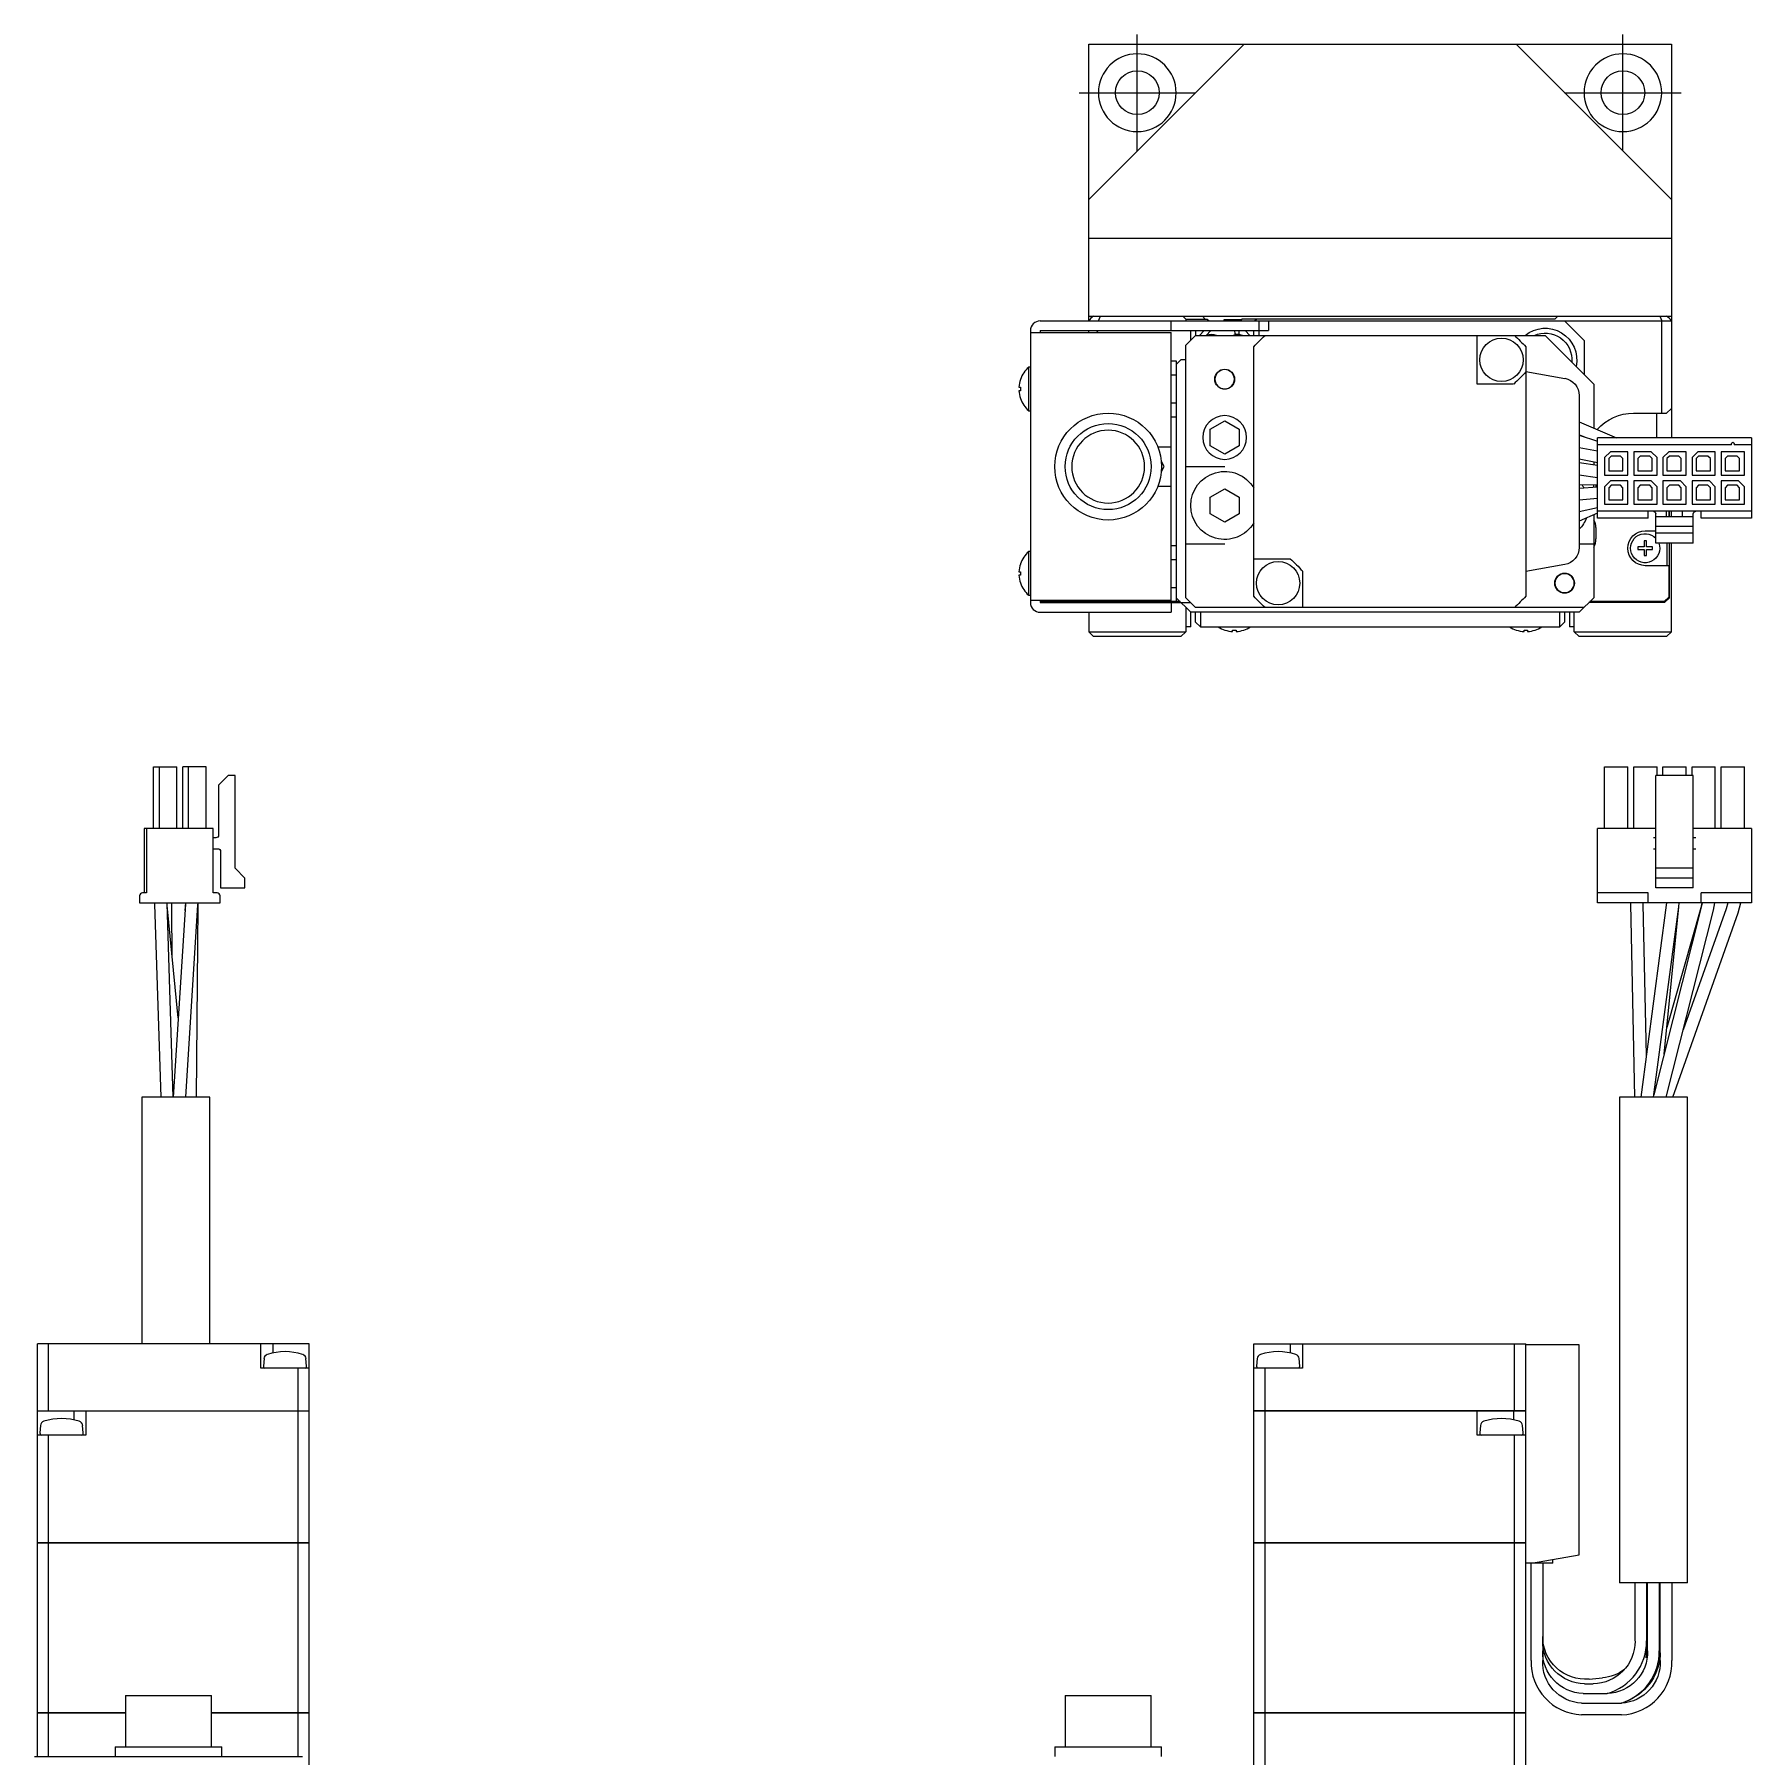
# Model space of a CAD drawing. Extents: x 0 to 477, y -8 to 461.
# Drawn here: x 29.7 to 206.5, y 284 to 461.4 of the extents above; entities that cross this region are included whole.
import ezdxf

# ---------------------------------------------------------------- set-up
doc = ezdxf.new("R2010")
doc.units = 0
doc.header["$LTSCALE"] = 0.5
doc.linetypes.add('CENTER', pattern=[50.8, 31.75, -6.35, 6.35, -6.35])
doc.layers.add('MSM_CENTER', color=1, linetype='CENTER')
doc.layers.add('MSM_CONTINUOUS', color=7, linetype='CONTINUOUS')

msp = doc.modelspace()

# ---------------------------------------------------------------- linework, layer by layer
at = {"layer": 'MSM_CENTER'}
for p, q in [((143.26, 449.37), (143.26, 461.37)), ((193.26, 449.37), (193.26, 461.37)), ((137.26, 455.37), (149.26, 455.37)), ((187.26, 455.37), (199.26, 455.37))]:
    msp.add_line(p, q, dxfattribs=at)
at = {"layer": 'MSM_CONTINUOUS'}
for p, q in [((138.26, 444.37), (154.26, 460.37)), ((138.26, 431.87), (138.26, 460.37)), ((138.26, 460.37), (198.26, 460.37)), ((182.26, 460.37), (198.26, 444.37)), ((198.26, 460.37), (198.26, 419.84)), ((198.26, 440.37), (138.26, 440.37)), ((133.26, 431.87), (198.26, 431.87)), ((138.26, 432.37), (198.26, 432.37)), ((139.26, 431.87), (139.47, 432.37)), ((146.76, 430.87), (146.76, 431.87)), ((148.26, 432.07), (147.96, 432.37)), ((148.26, 432.07), (148.26, 431.87)), ((148.26, 432.07), (150.46, 432.07)), ((149.96, 432.37), (150.26, 432.07)), ((150.46, 432.07), (150.66, 431.87)), ((153.96, 431.97), (152.16, 431.97)), ((152.16, 431.97), (152.16, 431.87)), ((154.06, 432.07), (153.86, 431.87)), ((186.26, 432.07), (154.06, 432.07)), ((155.56, 432.07), (155.36, 431.87)), ((155.56, 432.07), (155.36, 431.87)), ((155.76, 431.87), (155.76, 430.37)), ((156.76, 431.87), (156.76, 430.87)), ((186.26, 432.07), (186.56, 432.37)), ((189.26, 429.87), (187.26, 431.87)), ((197.05, 432.37), (197.26, 431.87)), ((197.26, 422.37), (197.26, 431.87)), ((132.26, 430.87), (132.26, 402.87)), ((132.26, 430.67), (146.76, 430.67)), ((133.26, 430.87), (156.76, 430.87)), ((133.26, 430.87), (133.26, 430.67)), ((138.26, 430.67), (138.26, 430.87)), ((139.26, 430.87), (139.06, 430.67)), ((146.76, 403.07), (146.76, 430.67)), ((149.26, 430.37), (148.26, 429.37)), ((148.26, 403.37), (148.26, 429.37)), ((148.76, 429.87), (148.76, 430.87)), ((149.26, 430.87), (149.26, 430.37)), ((149.26, 430.37), (185.26, 430.37)), ((149.66, 430.37), (150.16, 430.87)), ((150.82, 430.87), (150.36, 430.37)), ((150.76, 430.87), (150.76, 430.8)), ((153.35, 430.58), (153.46, 430.47)), ((153.76, 430.47), (153.46, 430.47)), ((153.46, 430.47), (153.46, 430.46)), ((153.76, 430.46), (153.76, 430.87)), ((154.36, 430.87), (154.86, 430.37)), ((155.26, 430.37), (155.26, 430.87)), ((155.26, 403.53), (155.26, 429.22)), ((178.26, 425.37), (178.26, 430.37)), ((183.26, 429.22), (183.26, 403.53)), ((190.26, 425.37), (185.26, 430.37)), ((189.26, 429.87), (189.26, 426.37)), ((146.76, 427.76), (147.26, 427.76)), ((147.76, 427.87), (147.26, 427.37)), ((147.26, 427.76), (147.26, 402.98)), ((148.26, 427.87), (147.76, 427.87)), ((131.22, 425.85), (131.23, 425.84)), ((132.08, 422.62), (132.08, 427.12)), ((132.26, 427.12), (132.08, 427.12)), ((146.76, 426.31), (147.26, 426.31)), ((183.26, 426.67), (187.27, 425.96)), ((131.07, 425.05), (131.23, 425.05)), ((131.23, 424.69), (131.07, 424.69)), ((131.23, 423.9), (131.22, 423.89)), ((131.23, 425.05), (131.23, 424.69)), ((182.01, 425.37), (178.26, 425.37)), ((188.76, 424.19), (188.76, 408.55)), ((190.26, 425.37), (190.26, 420.84)), ((132.08, 422.62), (132.26, 422.62)), ((146.76, 423.43), (147.26, 423.43)), ((194.36, 422.37), (197.76, 422.37)), ((196.76, 419.84), (196.76, 422.37)), ((198.26, 422.87), (197.76, 422.37)), ((146.76, 421.98), (147.26, 421.98)), ((150.76, 420.74), (152.26, 421.6)), ((150.76, 419.01), (150.76, 420.74)), ((152.26, 421.6), (153.76, 420.74)), ((153.76, 420.74), (153.76, 419.01)), ((188.76, 421.48), (192.61, 419.84)), ((146.76, 418.87), (145.38, 418.87)), ((152.26, 418.14), (150.76, 419.01)), ((153.76, 419.01), (152.26, 418.14)), ((188.76, 420.11), (190.66, 419.5)), ((188.76, 418.85), (190.66, 418.48)), ((188.78, 420.16), (189.39, 419.9)), ((206.51, 419.84), (190.66, 419.84)), ((190.66, 411.56), (190.66, 419.84)), ((204.43, 419.13), (190.66, 419.13)), ((204.43, 419.13), (204.43, 419.23)), ((204.73, 419.23), (204.73, 419.13)), ((206.51, 419.13), (204.73, 419.13)), ((206.51, 419.84), (206.51, 411.56)), ((146.03, 416.87), (145.74, 417.39)), ((145.74, 416.36), (146.03, 416.87)), ((148.26, 416.87), (152.26, 416.87)), ((190.66, 417.26), (188.76, 417.63)), ((190.66, 416.97), (188.76, 417.25)), ((190.26, 417.34), (190.26, 417.03)), ((191.98, 418.4), (191.38, 417.8)), ((191.38, 417.8), (191.38, 416)), ((192.05, 417.95), (191.8, 417.7)), ((191.8, 417.7), (191.8, 416.45)), ((193.78, 418.4), (191.98, 418.4)), ((193.02, 417.95), (192.05, 417.95)), ((193.27, 417.7), (193.02, 417.95)), ((193.27, 416.45), (193.27, 417.7)), ((193.78, 416), (193.78, 418.4)), ((194.38, 418.4), (194.38, 416)), ((196.18, 418.4), (194.38, 418.4)), ((195.05, 417.95), (194.8, 417.7)), ((194.8, 417.7), (194.8, 416.45)), ((196.02, 417.95), (195.05, 417.95)), ((196.27, 417.7), (196.02, 417.95)), ((196.18, 418.4), (196.78, 417.8)), ((196.27, 416.45), (196.27, 417.7)), ((196.78, 416), (196.78, 417.8)), ((197.98, 418.4), (197.38, 417.8)), ((197.38, 417.8), (197.38, 416)), ((198.05, 417.95), (197.8, 417.7)), ((197.8, 417.7), (197.8, 416.45)), ((199.78, 418.4), (197.98, 418.4)), ((199.02, 417.95), (198.05, 417.95)), ((199.27, 417.7), (199.02, 417.95)), ((199.27, 416.45), (199.27, 417.7)), ((199.78, 416), (199.78, 418.4)), ((200.98, 418.4), (200.38, 417.8)), ((200.38, 417.8), (200.38, 416)), ((201.05, 417.95), (200.8, 417.7)), ((200.8, 417.7), (200.8, 416.45)), ((202.78, 418.4), (200.98, 418.4)), ((202.02, 417.95), (201.05, 417.95)), ((202.27, 417.7), (202.02, 417.95)), ((202.27, 416.45), (202.27, 417.7)), ((202.78, 416), (202.78, 418.4)), ((205.78, 418.4), (203.38, 418.4)), ((203.38, 418.4), (203.38, 416)), ((204.05, 417.95), (203.8, 417.7)), ((203.8, 417.7), (203.8, 416.45)), ((205.02, 417.95), (204.05, 417.95)), ((205.27, 417.7), (205.02, 417.95)), ((205.27, 416.45), (205.27, 417.7)), ((205.78, 416), (205.78, 418.4)), ((188.76, 416.03), (190.66, 415.76)), ((190.66, 415), (188.76, 414.96)), ((190.26, 414.76), (190.26, 414.99)), ((190.49, 415), (190.49, 414.78)), ((191.38, 416), (193.78, 416)), ((191.38, 414.8), (191.98, 415.4)), ((191.8, 416.45), (193.27, 416.45)), ((192.05, 414.95), (191.8, 414.7)), ((193.78, 415.4), (191.98, 415.4)), ((193.02, 414.95), (192.05, 414.95)), ((193.27, 414.7), (193.02, 414.95)), ((193.78, 413), (193.78, 415.4)), ((194.38, 416), (196.78, 416)), ((194.38, 415.4), (194.38, 413)), ((196.18, 415.4), (194.38, 415.4)), ((194.8, 416.45), (196.27, 416.45)), ((195.05, 414.95), (194.8, 414.7)), ((196.02, 414.95), (195.05, 414.95)), ((196.27, 414.7), (196.02, 414.95)), ((196.78, 414.8), (196.18, 415.4)), ((197.38, 416), (199.78, 416)), ((197.38, 415.4), (197.38, 413)), ((199.18, 415.4), (197.38, 415.4)), ((197.8, 416.45), (199.27, 416.45)), ((198.05, 414.95), (197.8, 414.7)), ((199.02, 414.95), (198.05, 414.95)), ((199.27, 414.7), (199.02, 414.95)), ((199.78, 414.8), (199.18, 415.4)), ((200.38, 416), (202.78, 416)), ((202.18, 415.4), (200.38, 415.4)), ((200.38, 415.4), (200.38, 413)), ((200.8, 416.45), (202.27, 416.45)), ((201.05, 414.95), (200.8, 414.7)), ((202.02, 414.95), (201.05, 414.95)), ((202.27, 414.7), (202.02, 414.95)), ((202.78, 414.8), (202.18, 415.4)), ((203.38, 416), (205.78, 416)), ((203.38, 415.4), (203.38, 413)), ((205.18, 415.4), (203.38, 415.4)), ((203.8, 416.45), (205.27, 416.45)), ((204.05, 414.95), (203.8, 414.7)), ((205.02, 414.95), (204.05, 414.95)), ((205.27, 414.7), (205.02, 414.95)), ((205.78, 414.8), (205.18, 415.4)), ((145.38, 414.87), (146.76, 414.87)), ((150.76, 413.74), (152.26, 414.6)), ((150.76, 412.01), (150.76, 413.74)), ((152.26, 414.6), (153.76, 413.74)), ((153.76, 413.74), (153.76, 412.01)), ((188.76, 414.64), (190.66, 414.8)), ((190.66, 413.59), (188.76, 413.43)), ((191.38, 414.8), (191.38, 413)), ((191.8, 414.7), (191.8, 413.45)), ((191.8, 413.45), (193.27, 413.45)), ((193.27, 413.45), (193.27, 414.7)), ((194.8, 414.7), (194.8, 413.45)), ((194.8, 413.45), (196.27, 413.45)), ((196.27, 413.45), (196.27, 414.7)), ((196.78, 413), (196.78, 414.8)), ((197.8, 414.7), (197.8, 413.45)), ((197.8, 413.45), (199.27, 413.45)), ((199.27, 413.45), (199.27, 414.7)), ((199.78, 413), (199.78, 414.8)), ((200.8, 414.7), (200.8, 413.45)), ((200.8, 413.45), (202.27, 413.45)), ((202.27, 413.45), (202.27, 414.7)), ((202.78, 413), (202.78, 414.8)), ((203.8, 414.7), (203.8, 413.45)), ((203.8, 413.45), (205.27, 413.45)), ((205.27, 413.45), (205.27, 414.7)), ((205.78, 413), (205.78, 414.8)), ((152.26, 411.14), (150.76, 412.01)), ((153.76, 412.01), (152.26, 411.14)), ((190.66, 412.62), (188.76, 412.2)), ((190.66, 412.07), (188.76, 411.27)), ((190.26, 411.9), (190.26, 403.37)), ((206.51, 412.27), (190.66, 412.27)), ((195.85, 411.56), (190.66, 411.56)), ((191.38, 413), (193.78, 413)), ((194.38, 413), (196.78, 413)), ((195.85, 411.56), (195.85, 412.27)), ((196.65, 408.99), (196.65, 412.02)), ((200.51, 411.71), (196.65, 411.71)), ((197.38, 413), (199.78, 413)), ((197.76, 411.71), (197.76, 412.27)), ((198.01, 411.71), (198.01, 412.27)), ((198.06, 412.02), (198.01, 412.02)), ((198.06, 411.71), (198.06, 412.27)), ((198.26, 411.71), (198.26, 412.27)), ((199.41, 411.71), (199.41, 412.27)), ((200.38, 413), (202.78, 413)), ((200.51, 408.99), (200.51, 412.02)), ((201.31, 411.56), (201.31, 412.27)), ((206.51, 411.56), (201.31, 411.56)), ((203.38, 413), (205.78, 413)), ((190.49, 410.61), (190.49, 409.44)), ((195.56, 410.27), (196.65, 410.27)), ((200.51, 410.71), (196.65, 410.71)), ((200.51, 410.01), (196.65, 410.01)), ((132.08, 403.62), (132.08, 408.12)), ((132.26, 408.12), (132.08, 408.12)), ((146.76, 408.76), (147.26, 408.76)), ((152.26, 408.87), (148.26, 408.87)), ((190.26, 408.87), (188.76, 408.87)), ((195.44, 408.6), (194.81, 408.6)), ((194.81, 408.6), (194.81, 408.35)), ((194.81, 408.35), (195.44, 408.35)), ((195.69, 409.22), (195.44, 409.22)), ((195.44, 409.22), (195.44, 408.6)), ((195.44, 408.35), (195.44, 407.72)), ((195.69, 408.6), (195.69, 409.22)), ((196.31, 408.6), (195.69, 408.6)), ((195.69, 407.72), (195.69, 408.35)), ((195.69, 408.35), (196.31, 408.35)), ((196.31, 408.35), (196.31, 408.6)), ((200.51, 408.99), (196.65, 408.99)), ((197.81, 406.67), (197.81, 408.99)), ((198.06, 403.37), (198.06, 408.99)), ((198.26, 399.87), (198.26, 408.99)), ((131.22, 406.85), (131.23, 406.84)), ((146.76, 407.31), (147.26, 407.31)), ((155.26, 407.37), (159.01, 407.37)), ((160.26, 406.12), (160.26, 402.37)), ((187.27, 406.78), (183.26, 406.07)), ((195.44, 407.72), (195.69, 407.72)), ((198.01, 406.67), (195.56, 406.67)), ((198.01, 403.47), (198.01, 406.67)), ((131.07, 406.05), (131.23, 406.05)), ((131.23, 405.69), (131.07, 405.69)), ((131.23, 404.9), (131.22, 404.89)), ((131.23, 406.05), (131.23, 405.69)), ((146.76, 404.43), (147.26, 404.43)), ((132.08, 403.62), (132.26, 403.62)), ((146.76, 403.07), (132.26, 403.07)), ((133.26, 403.07), (133.26, 402.87)), ((133.26, 402.98), (147.26, 402.98)), ((133.26, 402.87), (148.76, 402.87)), ((138.26, 402.98), (138.26, 402.87)), ((138.96, 402.87), (138.85, 402.98)), ((139.01, 402.97), (139, 402.98)), ((147.66, 402.97), (139.01, 402.97)), ((146.76, 402.87), (146.76, 401.87)), ((147.26, 403.37), (148.76, 401.87)), ((148.26, 403.37), (149.26, 402.37)), ((188.76, 401.87), (190.26, 403.37)), ((197.56, 402.87), (189.76, 402.87)), ((197.51, 402.97), (189.86, 402.97)), ((197.51, 402.97), (198.01, 403.47)), ((197.56, 402.87), (198.06, 403.37)), ((133.26, 401.87), (146.76, 401.87)), ((138.26, 401.87), (138.26, 399.87)), ((148.26, 402.37), (148.26, 399.87)), ((148.76, 400.37), (148.76, 401.87)), ((188.76, 401.87), (148.76, 401.87)), ((189.26, 402.37), (149.26, 402.37)), ((149.26, 400.87), (149.26, 401.87)), ((149.76, 400.37), (149.26, 400.87)), ((149.76, 401.87), (149.76, 400.37)), ((186.76, 400.37), (186.76, 401.87)), ((187.26, 400.87), (186.76, 400.37)), ((187.26, 401.87), (187.26, 400.87)), ((187.76, 401.87), (187.76, 400.37)), ((188.26, 399.87), (188.26, 401.87)), ((138.26, 399.87), (148.26, 399.87)), ((138.76, 399.37), (138.26, 399.87)), ((147.76, 399.37), (138.76, 399.37)), ((147.76, 399.37), (148.26, 399.87)), ((148.76, 400.37), (148.26, 400.37)), ((149.76, 400.37), (186.76, 400.37)), ((152.28, 400.03), (152.29, 400.04)), ((153.08, 400.04), (153.44, 400.04)), ((153.08, 399.88), (153.08, 400.04)), ((153.44, 400.04), (153.44, 399.88)), ((154.23, 400.04), (154.24, 400.03)), ((182.28, 400.03), (182.29, 400.04)), ((183.08, 400.04), (183.44, 400.04)), ((183.08, 399.88), (183.08, 400.04)), ((183.44, 400.04), (183.44, 399.88)), ((184.23, 400.04), (184.24, 400.03)), ((188.26, 400.37), (187.76, 400.37)), ((188.26, 399.87), (198.26, 399.87)), ((188.26, 399.87), (188.76, 399.37)), ((197.76, 399.37), (188.76, 399.37)), ((198.26, 399.87), (197.76, 399.37)), ((41.97, 379.6), (41.97, 385.95)), ((41.97, 385.95), (44.37, 385.95)), ((42.57, 379.6), (42.57, 385.95)), ((44.37, 379.6), (44.37, 385.95)), ((44.97, 379.6), (44.97, 385.95)), ((47.37, 385.95), (44.97, 385.95)), ((45.57, 379.6), (45.57, 385.95)), ((47.37, 379.6), (47.37, 385.95)), ((49.66, 385.06), (48.66, 384.06)), ((50.36, 385.06), (49.66, 385.06)), ((50.36, 375.52), (50.36, 385.06)), ((191.38, 385.95), (193.78, 385.95)), ((191.38, 379.6), (191.38, 385.95)), ((193.78, 379.6), (193.78, 385.95)), ((194.38, 379.6), (194.38, 385.95)), ((194.38, 385.95), (196.78, 385.95)), ((196.65, 373.5), (196.65, 385.06)), ((200.51, 385.06), (196.65, 385.06)), ((196.78, 385.06), (196.78, 385.95)), ((197.38, 385.95), (199.78, 385.95)), ((197.38, 385.06), (197.38, 385.95)), ((199.78, 385.06), (199.78, 385.95)), ((200.38, 385.06), (200.38, 385.95)), ((200.38, 385.95), (202.78, 385.95)), ((200.51, 373.5), (200.51, 385.06)), ((202.78, 379.6), (202.78, 385.95)), ((203.38, 379.6), (203.38, 385.95)), ((203.38, 385.95), (205.78, 385.95)), ((205.78, 379.6), (205.78, 385.95)), ((48.66, 384.06), (48.66, 378.93)), ((48.1, 379.6), (40.99, 379.6)), ((40.99, 379.6), (40.99, 372.97)), ((41.24, 379.6), (41.24, 372.97)), ((48.1, 372.97), (48.1, 379.6)), ((190.66, 371.95), (190.66, 379.6)), ((196.65, 379.6), (190.66, 379.6)), ((206.51, 379.6), (200.51, 379.6)), ((206.51, 379.6), (206.51, 371.95)), ((48.38, 378.65), (48.1, 378.65)), ((196.65, 378.65), (196.4, 378.65)), ((200.76, 378.65), (200.51, 378.65)), ((48.1, 377.5), (48.7, 377.5)), ((48.85, 377.35), (48.85, 373.5)), ((196.4, 377.5), (196.65, 377.5)), ((200.51, 377.5), (200.76, 377.5)), ((51.38, 374.5), (50.36, 375.52)), ((51.38, 373.5), (51.38, 374.5)), ((200.51, 375.52), (196.65, 375.52)), ((200.51, 374.5), (196.65, 374.5)), ((40.53, 372.67), (40.53, 371.95)), ((41.24, 372.97), (40.83, 372.97)), ((48.51, 372.97), (48.1, 372.97)), ((48.81, 371.95), (48.81, 372.67)), ((48.85, 373.5), (51.38, 373.5)), ((195.85, 372.97), (190.66, 372.97)), ((195.85, 371.95), (195.85, 372.97)), ((200.51, 373.5), (196.65, 373.5)), ((206.51, 372.97), (201.31, 372.97)), ((201.31, 371.95), (201.31, 372.97)), ((40.53, 371.95), (48.81, 371.95)), ((42.05, 371.95), (42.06, 371.83)), ((42.06, 371.83), (42.7, 351.95)), ((43.35, 371.87), (43.35, 371.95)), ((44, 351.95), (43.35, 371.87)), ((43.38, 371.67), (43.36, 371.95)), ((44.51, 360.1), (43.38, 371.67)), ((43.86, 371.28), (43.85, 371.95)), ((43.89, 366.43), (43.86, 371.28)), ((45.24, 371.82), (44, 351.96)), ((45.24, 371.95), (45.2, 371.17)), ((45.25, 371.95), (45.24, 371.82)), ((45.3, 351.95), (46.54, 371.74)), ((46.4, 351.95), (46.55, 371.62)), ((46.54, 371.74), (46.55, 371.95)), ((46.55, 371.62), (46.55, 371.95)), ((206.51, 371.95), (190.66, 371.95)), ((194.06, 371.95), (194.06, 371.84)), ((194.06, 371.95), (194.06, 371.77)), ((194.06, 371.84), (194.46, 351.95)), ((197.72, 371.71), (195.11, 351.95)), ((195.36, 371.8), (195.36, 371.95)), ((195.68, 356.25), (195.36, 371.8)), ((196.42, 351.95), (199.01, 371.53)), ((201.33, 371.5), (196.45, 352.17)), ((197.51, 356.37), (199.02, 371.54)), ((197.75, 371.95), (197.72, 371.71)), ((197.73, 351.95), (202.59, 371.19)), ((201.29, 371.45), (197.78, 359.13)), ((198.4, 351.95), (205.13, 370.92)), ((199.01, 371.53), (199.05, 371.95)), ((199.02, 371.54), (199.05, 371.95)), ((203.91, 371.35), (199.48, 358.88)), ((201.4, 371.95), (201.29, 371.45)), ((201.42, 371.95), (201.33, 371.5)), ((202.59, 371.19), (202.73, 371.95)), ((204.07, 371.95), (203.91, 371.34)), ((205.13, 370.92), (205.39, 371.95)), ((205.13, 370.91), (205.39, 371.95)), ((47.77, 351.95), (40.77, 351.95)), ((40.77, 351.95), (40.77, 326.55)), ((47.77, 326.55), (47.77, 351.95)), ((199.91, 351.95), (192.91, 351.95)), ((192.91, 351.95), (192.91, 301.95)), ((199.91, 301.95), (199.91, 351.95)), ((30, 319.66), (30, 326.55)), ((58, 326.55), (30, 326.55)), ((31.15, 319.66), (31.15, 326.55)), ((53, 324.05), (53, 326.55)), ((54.25, 326.55), (54.25, 325.61)), ((58, 319.66), (58, 326.55)), ((155.26, 319.66), (155.26, 326.55)), ((155.26, 326.55), (183.26, 326.55)), ((159.01, 326.55), (159.01, 325.61)), ((160.26, 326.55), (160.26, 324.05)), ((182.11, 319.66), (182.11, 326.55)), ((183.26, 288.55), (183.26, 326.55)), ((188.76, 326.45), (183.26, 326.45)), ((188.76, 304.81), (188.76, 326.45)), ((53.34, 325.02), (53.27, 324.26)), ((57.73, 324.26), (57.66, 325.02)), ((155.6, 325.02), (155.53, 324.26)), ((159.99, 324.26), (159.92, 325.02)), ((58, 324.05), (53, 324.05)), ((56.85, 319.66), (56.85, 324.05)), ((160.26, 324.05), (155.26, 324.05)), ((156.42, 319.66), (156.42, 324.05)), ((30, 319.66), (58, 319.66)), ((30, 306.05), (30, 319.65)), ((30, 319.65), (58, 319.65)), ((30.01, 319.65), (30.01, 319.66)), ((31.16, 319.65), (31.16, 319.66)), ((33.75, 319.65), (33.75, 318.72)), ((35, 319.65), (35, 317.15)), ((56.84, 319.65), (56.84, 319.66)), ((56.85, 306.05), (56.85, 319.65)), ((57.99, 319.65), (57.99, 319.66)), ((58, 306.05), (58, 319.65)), ((155.26, 319.66), (183.26, 319.66)), ((155.26, 306.05), (155.26, 319.65)), ((183.26, 319.65), (155.26, 319.65)), ((155.27, 319.65), (155.27, 319.66)), ((156.42, 319.65), (156.42, 319.66)), ((156.42, 306.05), (156.42, 319.65)), ((178.26, 317.15), (178.26, 319.65)), ((182.01, 319.65), (182.01, 318.72)), ((182.11, 319.65), (182.11, 319.66)), ((183.25, 319.65), (183.25, 319.66)), ((30.34, 318.13), (30.27, 317.37)), ((34.73, 317.37), (34.66, 318.13)), ((178.6, 318.13), (178.53, 317.37)), ((182.99, 317.37), (182.92, 318.13)), ((35, 317.15), (30, 317.15)), ((31.15, 306.05), (31.15, 317.15)), ((183.26, 317.15), (178.26, 317.15)), ((182.11, 306.05), (182.11, 317.15)), ((30, 306.05), (58, 306.05)), ((30, 288.55), (30, 306.04)), ((58, 306.04), (30, 306.04)), ((30.01, 306.05), (30.01, 306.04)), ((31.15, 288.55), (31.15, 306.04)), ((31.16, 306.05), (31.16, 306.04)), ((56.84, 306.05), (56.84, 306.04)), ((56.85, 288.55), (56.85, 306.04)), ((57.99, 306.05), (57.99, 306.04)), ((58, 288.55), (58, 306.04)), ((155.26, 306.05), (183.26, 306.05)), ((155.26, 288.55), (155.26, 306.04)), ((183.26, 306.04), (155.26, 306.04)), ((155.27, 306.05), (155.27, 306.04)), ((156.42, 306.05), (156.42, 306.04)), ((156.42, 288.55), (156.42, 306.04)), ((182.11, 306.05), (182.11, 306.04)), ((182.11, 288.55), (182.11, 306.04)), ((183.25, 306.05), (183.25, 306.04)), ((186.06, 303.95), (183.26, 303.95)), ((183.81, 293.95), (183.81, 303.95)), ((183.86, 303.95), (188.76, 304.81)), ((185.01, 303.95), (185.01, 293.95)), ((186.06, 303.95), (186.06, 304.34)), ((199.91, 301.95), (192.91, 301.95)), ((194.51, 295.95), (194.51, 301.95)), ((195.71, 301.95), (195.71, 294.95)), ((195.81, 294.95), (195.81, 301.95)), ((197.01, 301.95), (197.01, 294.95)), ((197.11, 293.95), (197.11, 301.95)), ((198.31, 301.95), (198.31, 293.95)), ((185.01, 296.43), (185.02, 296.19)), ((195.66, 294.24), (195.81, 295.45)), ((195.71, 294.95), (195.66, 294.24)), ((195.66, 294.24), (195.65, 294.21)), ((195.65, 294.21), (195.66, 294.24)), ((189.32, 291.55), (190.2, 291.55)), ((189.78, 292.02), (191.16, 292.14)), ((39.07, 290.35), (47.92, 290.35)), ((39.07, 290.35), (39.07, 285.05)), ((47.92, 285.05), (47.92, 290.35)), ((135.84, 290.35), (144.69, 290.35)), ((135.84, 290.35), (135.84, 285.05)), ((144.69, 285.05), (144.69, 290.35)), ((189.01, 289.55), (193.11, 289.55)), ((189.17, 290.55), (191.65, 290.55)), ((193.11, 289.56), (193.07, 289.55)), ((30, 288.55), (39.07, 288.55)), ((30, 284.05), (30, 288.54)), ((39.07, 288.54), (30, 288.54)), ((30.01, 288.55), (30.01, 288.54)), ((31.15, 284.05), (31.15, 288.54)), ((31.16, 288.55), (31.16, 288.54)), ((47.92, 288.55), (58, 288.55)), ((58, 288.54), (47.92, 288.54)), ((56.84, 288.55), (56.84, 288.54)), ((56.85, 284.05), (56.85, 288.54)), ((57.99, 288.55), (57.99, 288.54)), ((58, 283.05), (58, 288.54)), ((155.26, 288.55), (183.26, 288.55)), ((155.26, 281.55), (155.26, 288.54)), ((183.26, 288.54), (155.26, 288.54)), ((155.27, 288.55), (155.27, 288.54)), ((156.42, 288.55), (156.42, 288.54)), ((156.42, 281.55), (156.42, 288.54)), ((182.11, 288.55), (182.11, 288.54)), ((182.11, 281.55), (182.11, 288.54)), ((183.25, 288.55), (183.25, 288.54)), ((183.26, 281.55), (183.26, 288.54)), ((193.11, 288.35), (189.01, 288.35)), ((29.7, 284.05), (57.3, 284.05)), ((38, 285.05), (49, 285.05)), ((38, 285.05), (38, 284.05)), ((49, 284.05), (49, 285.05)), ((134.76, 285.05), (145.76, 285.05)), ((134.76, 285.05), (134.76, 284.05)), ((145.76, 284.05), (145.76, 285.05))]:
    msp.add_line(p, q, dxfattribs=at)
at = {"layer": 'MSM_CONTINUOUS', "extrusion": (0, 0, -1)}
for centre, radius in [((-143.26, 455.37), 4), ((-193.26, 455.37), 4), ((-152.26, 425.87), 1), ((-152.26, 419.87), 2.25), ((-140.26, 416.87), 3.75), ((-187.26, 404.87), 1)]:
    msp.add_circle(centre, radius, dxfattribs=at)
at = {"layer": 'MSM_CONTINUOUS'}
for centre, radius in [((143.26, 455.37), 2.25), ((193.26, 455.37), 2.25), ((180.76, 427.87), 2.23), ((152.26, 425.87), 1.02), ((140.26, 416.87), 5.5), ((140.26, 416.87), 4.43), ((157.76, 404.87), 2.23), ((187.26, 404.87), 1.01)]:
    msp.add_circle(centre, radius, dxfattribs=at)
for centre, radius, start, end in [((133.26, 430.87), 1, 90, 180), ((139.76, 430.87), 1.8, 123.5573, 146.251), ((196.76, 430.87), 1.8, 33.5573, 56.4427), ((150.91, 429.22), 1.25, 66.9261, 113.0739), ((153.61, 429.22), 1.25, 66.9261, 113.0739), ((152.11, 430.42), 1.25, 1.132, 21.1002), ((134.06, 424.87), 2.99, 161.0315, 176.554), ((134.06, 424.87), 3, 131.4096, 160.9979), ((134.06, 424.87), 2.99, 183.446, 198.9685), ((134.06, 424.87), 3, 199.0021, 228.5904), ((189.19, 410.61), 1.3, 0, 34.5882), ((134.06, 405.87), 3, 131.4096, 160.9979), ((188.69, 409.44), 1.8, 330.7307, 0), ((134.06, 405.87), 2.99, 161.0315, 176.554), ((134.06, 405.87), 2.99, 183.446, 198.9685), ((134.06, 405.87), 3, 199.0021, 228.5904), ((133.26, 402.87), 1, 180, 270), ((153.26, 402.87), 3, 236.4427, 250.9979), ((153.26, 402.87), 2.99, 251.0315, 266.554), ((153.26, 402.87), 2.99, 273.446, 288.9685), ((153.26, 402.87), 3, 289.0021, 303.5573), ((183.26, 402.87), 3, 236.4427, 250.9979), ((183.26, 402.87), 2.99, 251.0315, 266.554), ((183.26, 402.87), 2.99, 273.446, 288.9685), ((183.26, 402.87), 3, 289.0021, 303.5573), ((40.83, 372.67), 0.3, 90, 180), ((48.51, 372.67), 0.3, 360, 90), ((53.83, 324.98), 0.5, 107.6292, 175), ((55.5, 319.74), 6, 72.3708, 107.6292), ((57.17, 324.98), 0.5, 5, 72.3708), ((156.1, 324.98), 0.5, 107.6292, 175), ((157.76, 319.74), 6, 72.3708, 107.6292), ((159.43, 324.98), 0.5, 5, 72.3708), ((53.47, 324.24), 0.2, 175, 251.8051), ((57.53, 324.24), 0.2, 288.1949, 5), ((155.73, 324.24), 0.2, 175, 251.8051), ((159.79, 324.24), 0.2, 288.1949, 5), ((30.83, 318.09), 0.5, 107.6292, 175), ((32.5, 312.85), 6, 72.3708, 107.6292), ((34.17, 318.09), 0.5, 5, 72.3708), ((179.1, 318.09), 0.5, 107.6292, 175), ((180.76, 312.85), 6, 72.3708, 107.6292), ((182.43, 318.09), 0.5, 5, 72.3708), ((30.47, 317.35), 0.2, 175, 270), ((34.53, 317.35), 0.2, 270, 5), ((178.73, 317.35), 0.2, 175, 270), ((182.79, 317.35), 0.2, 270, 5), ((190.12, 295.92), 5.59, 285.9654, 0.2921), ((191.44, 294.87), 5.57, 287.3809, 0.7723), ((189.22, 293.76), 5.41, 177.9657, 267.8137), ((192.91, 293.75), 5.41, 272.1273, 2.0933)]:
    msp.add_arc(centre, radius, start, end, dxfattribs=at)
at = {"layer": 'MSM_CONTINUOUS', "extrusion": (0, 0, -1)}
for centre, radius, start, end in [((-185.26, 427.87), 3.25, 50.2849, 192.0485), ((-169.26, 416.37), 19, 42.5364, 47.4636), ((-169.26, 416.37), 19, 132.5364, 137.4626), ((-185.26, 427.87), 2.75, 65.38, 184.9973), ((-169.22, 439.42), 19, 222.3336, 227.6664), ((-186.96, 424.19), 1.8, 100, 180), ((-194.36, 417.37), 5, 41.5305, 90), ((-204.58, 419.23), 0.15, 0, 180), ((-152.26, 412.87), 3.5, 211.0027, 148.9973), ((-186.26, 412.87), 3.5, 143.1957, 148.8768), ((-186.26, 412.87), 3.5, 201.4969, 224.4153), ((-196.4, 412.02), 0.25, 90, 180), ((-200.76, 412.02), 0.25, 0, 90), ((-195.56, 408.47), 1.8, 270, 90), ((-195.56, 408.47), 1.5, 159.7843, 136.6077), ((-186.96, 408.55), 1.8, 180, 260), ((-146.22, 393.33), 19, 132.3336, 137.6664), ((-169.26, 416.37), 19, 312.5374, 317.4636), ((-169.26, 416.37), 19, 222.5374, 227.4626), ((-48.38, 378.93), 0.28, 180, 270), ((-48.7, 377.35), 0.15, 90, 180), ((-189.4, 296.4), 4.39, 265.0821, 0.1308), ((-189.29, 294.83), 4.29, 271.642, 1.5567), ((-189.37, 295.9), 4.36, 270.5892, 0.5857), ((-190.15, 295.9), 4.36, 179.4314, 269.3937), ((-191.52, 294.83), 4.29, 178.4892, 268.3121), ((-191.66, 294.84), 5.45, 181.1091, 246.0046), ((-189.22, 293.76), 4.22, 272.8542, 2.5704), ((-190.78, 296.5), 4.37, 232.9581, 264.9542), ((-192.89, 293.76), 4.22, 177.5064, 267.069)]:
    msp.add_arc(centre, radius, start, end, dxfattribs=at)

doc.saveas('drawing.dxf')
